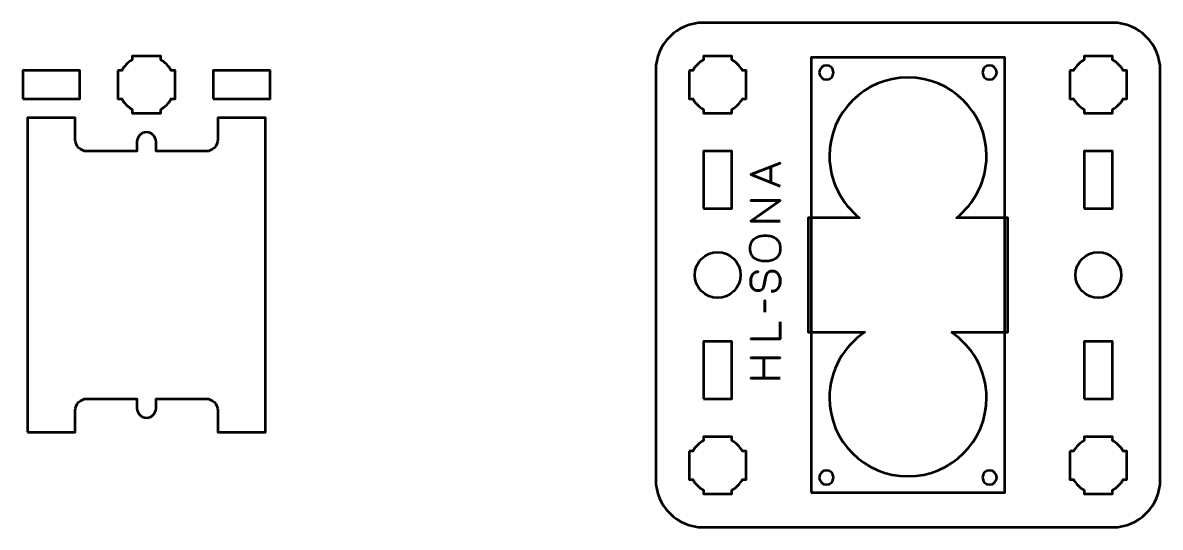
# Model space of a CAD drawing. Header units: centimetres. Extents: x -33.1 to -7.8, y -17.5 to -7.6.
# Drawn here: x -19.8 to -7.85, y -17.5 to -12.2 of the extents above; entities that cross this region are included whole.
import ezdxf

# ---------------------------------------------------------------- set-up
doc = ezdxf.new("R2010")
doc.units = ezdxf.units.CM
doc.header["$MEASUREMENT"] = 0
doc.layers.add('Layer 1', color=7, linetype='Continuous')

msp = doc.modelspace()

# ---------------------------------------------------------------- linework, layer by layer
at = {"layer": 'Layer 1', "lineweight": 53}
for points in [[(-12.65, -14.15), (-12.35, -14.15), (-12.35, -13.55), (-12.65, -13.55), (-12.65, -14.15)], [(-8.65, -14.15), (-8.35, -14.15), (-8.35, -13.55), (-8.65, -13.55), (-8.65, -14.15)], [(-12.65, -16.15), (-12.35, -16.15), (-12.35, -15.55), (-12.65, -15.55), (-12.65, -16.15)], [(-8.65, -16.15), (-8.35, -16.15), (-8.35, -15.55), (-8.65, -15.55), (-8.65, -16.15)]]:
    msp.add_lwpolyline(points, close=True, dxfattribs=at)
for centre in [(-12.5, -14.85), (-8.5, -14.85)]:
    msp.add_ellipse(centre, major_axis=(0, 0.24), ratio=1, dxfattribs=at)
for points, knots in [([(-13.15, -17), (-13.15, -17), (-13.15, -12.7), (-13.15, -12.7), (-13.15, -12.7), (-13.15, -12.42391), (-12.92609, -12.2), (-12.65, -12.2), (-12.65, -12.2), (-12.65, -12.2), (-8.35, -12.2), (-8.35, -12.2), (-8.35, -12.2), (-8.07391, -12.2), (-7.85, -12.42391), (-7.85, -12.7), (-7.85, -12.7), (-7.85, -12.7), (-7.85, -17), (-7.85, -17), (-7.85, -17), (-7.85, -17.27609), (-8.07391, -17.5), (-8.35, -17.5), (-8.35, -17.5), (-8.35, -17.5), (-12.65, -17.5), (-12.65, -17.5), (-12.65, -17.5), (-12.92609, -17.5), (-13.15, -17.27609), (-13.15, -17)], [0, 0, 0, 0, 0.125, 0.125, 0.125, 0.125, 0.25, 0.25, 0.25, 0.25, 0.375, 0.375, 0.375, 0.375, 0.5, 0.5, 0.5, 0.5, 0.625, 0.625, 0.625, 0.625, 0.75, 0.75, 0.75, 0.75, 0.875, 0.875, 0.875, 0.875, 1, 1, 1, 1]), ([(-18.8, -12.7), (-18.8, -12.7), (-18.75985, -12.7), (-18.75985, -12.7), (-18.75985, -12.7), (-18.7335, -12.65447), (-18.69553, -12.6165), (-18.65, -12.59015), (-18.65, -12.59015), (-18.65, -12.59015), (-18.65, -12.55), (-18.65, -12.55), (-18.65, -12.55), (-18.65, -12.55), (-18.5, -12.55), (-18.5, -12.55), (-18.5, -12.55), (-18.5, -12.55), (-18.35, -12.55), (-18.35, -12.55), (-18.35, -12.55), (-18.35, -12.55), (-18.35, -12.59015), (-18.35, -12.59015), (-18.35, -12.59015), (-18.30447, -12.6165), (-18.2665, -12.65447), (-18.24015, -12.7), (-18.24015, -12.7), (-18.24015, -12.7), (-18.2, -12.7), (-18.2, -12.7), (-18.2, -12.7), (-18.2, -12.7), (-18.2, -12.85), (-18.2, -12.85), (-18.2, -12.85), (-18.2, -12.85), (-18.2, -13), (-18.2, -13), (-18.2, -13), (-18.2, -13), (-18.24015, -13), (-18.24015, -13), (-18.24015, -13), (-18.2665, -13.04553), (-18.30447, -13.0835), (-18.35, -13.10985), (-18.35, -13.10985), (-18.35, -13.10985), (-18.35, -13.15), (-18.35, -13.15), (-18.35, -13.15), (-18.35, -13.15), (-18.5, -13.15), (-18.5, -13.15), (-18.5, -13.15), (-18.5, -13.15), (-18.65, -13.15), (-18.65, -13.15), (-18.65, -13.15), (-18.65, -13.15), (-18.65, -13.10985), (-18.65, -13.10985), (-18.65, -13.10985), (-18.69553, -13.0835), (-18.7335, -13.04553), (-18.75985, -13), (-18.75985, -13), (-18.75985, -13), (-18.8, -13), (-18.8, -13), (-18.8, -13), (-18.8, -13), (-18.8, -12.85), (-18.8, -12.85), (-18.8, -12.85), (-18.8, -12.85), (-18.8, -12.7), (-18.8, -12.7)], [0, 0, 0, 0, 0.05, 0.05, 0.05, 0.05, 0.1, 0.1, 0.1, 0.1, 0.15, 0.15, 0.15, 0.15, 0.2, 0.2, 0.2, 0.2, 0.25, 0.25, 0.25, 0.25, 0.3, 0.3, 0.3, 0.3, 0.35, 0.35, 0.35, 0.35, 0.4, 0.4, 0.4, 0.4, 0.45, 0.45, 0.45, 0.45, 0.5, 0.5, 0.5, 0.5, 0.55, 0.55, 0.55, 0.55, 0.6, 0.6, 0.6, 0.6, 0.65, 0.65, 0.65, 0.65, 0.7, 0.7, 0.7, 0.7, 0.75, 0.75, 0.75, 0.75, 0.8, 0.8, 0.8, 0.8, 0.85, 0.85, 0.85, 0.85, 0.9, 0.9, 0.9, 0.9, 0.95, 0.95, 0.95, 0.95, 1, 1, 1, 1]), ([(-12.8, -12.7), (-12.8, -12.7), (-12.75985, -12.7), (-12.75985, -12.7), (-12.75985, -12.7), (-12.7335, -12.65447), (-12.69553, -12.6165), (-12.65, -12.59015), (-12.65, -12.59015), (-12.65, -12.59015), (-12.65, -12.55), (-12.65, -12.55), (-12.65, -12.55), (-12.65, -12.55), (-12.5, -12.55), (-12.5, -12.55), (-12.5, -12.55), (-12.5, -12.55), (-12.35, -12.55), (-12.35, -12.55), (-12.35, -12.55), (-12.35, -12.55), (-12.35, -12.59015), (-12.35, -12.59015), (-12.35, -12.59015), (-12.30447, -12.6165), (-12.2665, -12.65447), (-12.24015, -12.7), (-12.24015, -12.7), (-12.24015, -12.7), (-12.2, -12.7), (-12.2, -12.7), (-12.2, -12.7), (-12.2, -12.7), (-12.2, -12.85), (-12.2, -12.85), (-12.2, -12.85), (-12.2, -12.85), (-12.2, -13), (-12.2, -13), (-12.2, -13), (-12.2, -13), (-12.24015, -13), (-12.24015, -13), (-12.24015, -13), (-12.2665, -13.04553), (-12.30447, -13.0835), (-12.35, -13.10985), (-12.35, -13.10985), (-12.35, -13.10985), (-12.35, -13.15), (-12.35, -13.15), (-12.35, -13.15), (-12.35, -13.15), (-12.5, -13.15), (-12.5, -13.15), (-12.5, -13.15), (-12.5, -13.15), (-12.65, -13.15), (-12.65, -13.15), (-12.65, -13.15), (-12.65, -13.15), (-12.65, -13.10985), (-12.65, -13.10985), (-12.65, -13.10985), (-12.69553, -13.0835), (-12.7335, -13.04553), (-12.75985, -13), (-12.75985, -13), (-12.75985, -13), (-12.8, -13), (-12.8, -13), (-12.8, -13), (-12.8, -13), (-12.8, -12.85), (-12.8, -12.85), (-12.8, -12.85), (-12.8, -12.85), (-12.8, -12.7), (-12.8, -12.7)], [0, 0, 0, 0, 0.05, 0.05, 0.05, 0.05, 0.1, 0.1, 0.1, 0.1, 0.15, 0.15, 0.15, 0.15, 0.2, 0.2, 0.2, 0.2, 0.25, 0.25, 0.25, 0.25, 0.3, 0.3, 0.3, 0.3, 0.35, 0.35, 0.35, 0.35, 0.4, 0.4, 0.4, 0.4, 0.45, 0.45, 0.45, 0.45, 0.5, 0.5, 0.5, 0.5, 0.55, 0.55, 0.55, 0.55, 0.6, 0.6, 0.6, 0.6, 0.65, 0.65, 0.65, 0.65, 0.7, 0.7, 0.7, 0.7, 0.75, 0.75, 0.75, 0.75, 0.8, 0.8, 0.8, 0.8, 0.85, 0.85, 0.85, 0.85, 0.9, 0.9, 0.9, 0.9, 0.95, 0.95, 0.95, 0.95, 1, 1, 1, 1]), ([(-11.43225, -12.72275), (-11.43225, -12.68133), (-11.39867, -12.64775), (-11.35725, -12.64775), (-11.35725, -12.64775), (-11.31583, -12.64775), (-11.28225, -12.68133), (-11.28225, -12.72275), (-11.28225, -12.72275), (-11.28225, -12.76417), (-11.31583, -12.79775), (-11.35725, -12.79775), (-11.35725, -12.79775), (-11.39867, -12.79775), (-11.43225, -12.76417), (-11.43225, -12.72275)], [0, 0, 0, 0, 0.25, 0.25, 0.25, 0.25, 0.5, 0.5, 0.5, 0.5, 0.75, 0.75, 0.75, 0.75, 1, 1, 1, 1]), ([(-9.71775, -12.72275), (-9.71775, -12.68133), (-9.68417, -12.64775), (-9.64275, -12.64775), (-9.64275, -12.64775), (-9.60133, -12.64775), (-9.56775, -12.68133), (-9.56775, -12.72275), (-9.56775, -12.72275), (-9.56775, -12.76417), (-9.60133, -12.79775), (-9.64275, -12.79775), (-9.64275, -12.79775), (-9.68417, -12.79775), (-9.71775, -12.76417), (-9.71775, -12.72275)], [0, 0, 0, 0, 0.25, 0.25, 0.25, 0.25, 0.5, 0.5, 0.5, 0.5, 0.75, 0.75, 0.75, 0.75, 1, 1, 1, 1]), ([(-8.8, -12.7), (-8.8, -12.7), (-8.75985, -12.7), (-8.75985, -12.7), (-8.75985, -12.7), (-8.7335, -12.65447), (-8.69553, -12.6165), (-8.65, -12.59015), (-8.65, -12.59015), (-8.65, -12.59015), (-8.65, -12.55), (-8.65, -12.55), (-8.65, -12.55), (-8.65, -12.55), (-8.5, -12.55), (-8.5, -12.55), (-8.5, -12.55), (-8.5, -12.55), (-8.35, -12.55), (-8.35, -12.55), (-8.35, -12.55), (-8.35, -12.55), (-8.35, -12.59015), (-8.35, -12.59015), (-8.35, -12.59015), (-8.30447, -12.6165), (-8.2665, -12.65447), (-8.24015, -12.7), (-8.24015, -12.7), (-8.24015, -12.7), (-8.2, -12.7), (-8.2, -12.7), (-8.2, -12.7), (-8.2, -12.7), (-8.2, -12.85), (-8.2, -12.85), (-8.2, -12.85), (-8.2, -12.85), (-8.2, -13), (-8.2, -13), (-8.2, -13), (-8.2, -13), (-8.24015, -13), (-8.24015, -13), (-8.24015, -13), (-8.2665, -13.04553), (-8.30447, -13.0835), (-8.35, -13.10985), (-8.35, -13.10985), (-8.35, -13.10985), (-8.35, -13.15), (-8.35, -13.15), (-8.35, -13.15), (-8.35, -13.15), (-8.5, -13.15), (-8.5, -13.15), (-8.5, -13.15), (-8.5, -13.15), (-8.65, -13.15), (-8.65, -13.15), (-8.65, -13.15), (-8.65, -13.15), (-8.65, -13.10985), (-8.65, -13.10985), (-8.65, -13.10985), (-8.69553, -13.0835), (-8.7335, -13.04553), (-8.75985, -13), (-8.75985, -13), (-8.75985, -13), (-8.8, -13), (-8.8, -13), (-8.8, -13), (-8.8, -13), (-8.8, -12.85), (-8.8, -12.85), (-8.8, -12.85), (-8.8, -12.85), (-8.8, -12.7), (-8.8, -12.7)], [0, 0, 0, 0, 0.05, 0.05, 0.05, 0.05, 0.1, 0.1, 0.1, 0.1, 0.15, 0.15, 0.15, 0.15, 0.2, 0.2, 0.2, 0.2, 0.25, 0.25, 0.25, 0.25, 0.3, 0.3, 0.3, 0.3, 0.35, 0.35, 0.35, 0.35, 0.4, 0.4, 0.4, 0.4, 0.45, 0.45, 0.45, 0.45, 0.5, 0.5, 0.5, 0.5, 0.55, 0.55, 0.55, 0.55, 0.6, 0.6, 0.6, 0.6, 0.65, 0.65, 0.65, 0.65, 0.7, 0.7, 0.7, 0.7, 0.75, 0.75, 0.75, 0.75, 0.8, 0.8, 0.8, 0.8, 0.85, 0.85, 0.85, 0.85, 0.9, 0.9, 0.9, 0.9, 0.95, 0.95, 0.95, 0.95, 1, 1, 1, 1]), ([(-19.8, -13), (-19.8, -13), (-19.8, -12.7), (-19.8, -12.7), (-19.8, -12.7), (-19.8, -12.7), (-19.2, -12.7), (-19.2, -12.7), (-19.2, -12.7), (-19.2, -12.7), (-19.2, -13), (-19.2, -13), (-19.2, -13), (-19.2, -13), (-19.8, -13), (-19.8, -13)], [0, 0, 0, 0, 0.25, 0.25, 0.25, 0.25, 0.5, 0.5, 0.5, 0.5, 0.75, 0.75, 0.75, 0.75, 1, 1, 1, 1]), ([(-17.8, -13), (-17.8, -13), (-17.8, -12.7), (-17.8, -12.7), (-17.8, -12.7), (-17.8, -12.7), (-17.2, -12.7), (-17.2, -12.7), (-17.2, -12.7), (-17.2, -12.7), (-17.2, -13), (-17.2, -13), (-17.2, -13), (-17.2, -13), (-17.8, -13), (-17.8, -13)], [0, 0, 0, 0, 0.25, 0.25, 0.25, 0.25, 0.5, 0.5, 0.5, 0.5, 0.75, 0.75, 0.75, 0.75, 1, 1, 1, 1]), ([(-10.04774, -15.45), (-9.82327, -15.59745), (-9.675, -15.85142), (-9.675, -16.14), (-9.675, -16.14), (-9.675, -16.59557), (-10.04443, -16.965), (-10.5, -16.965), (-10.5, -16.965), (-10.95557, -16.965), (-11.325, -16.59557), (-11.325, -16.14), (-11.325, -16.14), (-11.325, -15.85142), (-11.17673, -15.59745), (-10.95226, -15.45), (-10.95226, -15.45), (-10.95226, -15.45), (-11.55, -15.45), (-11.55, -15.45), (-11.55, -15.45), (-11.55, -15.45), (-11.55, -14.25), (-11.55, -14.25), (-11.55, -14.25), (-11.55, -14.25), (-11.00803, -14.25), (-11.00803, -14.25), (-11.00803, -14.25), (-11.20096, -14.09898), (-11.325, -13.86395), (-11.325, -13.6), (-11.325, -13.6), (-11.325, -13.14444), (-10.95556, -12.775), (-10.5, -12.775), (-10.5, -12.775), (-10.04444, -12.775), (-9.675, -13.14444), (-9.675, -13.6), (-9.675, -13.6), (-9.675, -13.86395), (-9.79904, -14.09898), (-9.99197, -14.25), (-9.99197, -14.25), (-9.99197, -14.25), (-9.45, -14.25), (-9.45, -14.25), (-9.45, -14.25), (-9.45, -14.25), (-9.45, -15.45), (-9.45, -15.45), (-9.45, -15.45), (-9.45, -15.45), (-10.04774, -15.45), (-10.04774, -15.45)], [0, 0, 0, 0, 0.07142857, 0.07142857, 0.07142857, 0.07142857, 0.14285714, 0.14285714, 0.14285714, 0.14285714, 0.21428571, 0.21428571, 0.21428571, 0.21428571, 0.28571429, 0.28571429, 0.28571429, 0.28571429, 0.35714286, 0.35714286, 0.35714286, 0.35714286, 0.42857143, 0.42857143, 0.42857143, 0.42857143, 0.5, 0.5, 0.5, 0.5, 0.57142857, 0.57142857, 0.57142857, 0.57142857, 0.64285714, 0.64285714, 0.64285714, 0.64285714, 0.71428571, 0.71428571, 0.71428571, 0.71428571, 0.78571429, 0.78571429, 0.78571429, 0.78571429, 0.85714286, 0.85714286, 0.85714286, 0.85714286, 0.92857143, 0.92857143, 0.92857143, 0.92857143, 1, 1, 1, 1]), ([(-19.75, -16.5), (-19.75, -16.5), (-19.75, -13.2), (-19.75, -13.2), (-19.75, -13.2), (-19.75, -13.2), (-19.25, -13.2), (-19.25, -13.2), (-19.25, -13.2), (-19.25, -13.2), (-19.25, -13.425), (-19.25, -13.425), (-19.25, -13.425), (-19.25, -13.49402), (-19.19402, -13.55), (-19.125, -13.55), (-19.125, -13.55), (-19.125, -13.55), (-18.6, -13.55), (-18.6, -13.55), (-18.6, -13.55), (-18.6, -13.55), (-18.6, -13.45), (-18.6, -13.45), (-18.6, -13.45), (-18.6, -13.39478), (-18.55522, -13.35), (-18.5, -13.35), (-18.5, -13.35), (-18.44478, -13.35), (-18.4, -13.39478), (-18.4, -13.45), (-18.4, -13.45), (-18.4, -13.45), (-18.4, -13.55), (-18.4, -13.55), (-18.4, -13.55), (-18.4, -13.55), (-17.875, -13.55), (-17.875, -13.55), (-17.875, -13.55), (-17.80598, -13.55), (-17.75, -13.49402), (-17.75, -13.425), (-17.75, -13.425), (-17.75, -13.425), (-17.75, -13.2), (-17.75, -13.2), (-17.75, -13.2), (-17.75, -13.2), (-17.25, -13.2), (-17.25, -13.2), (-17.25, -13.2), (-17.25, -13.2), (-17.25, -16.5), (-17.25, -16.5), (-17.25, -16.5), (-17.25, -16.5), (-17.75, -16.5), (-17.75, -16.5), (-17.75, -16.5), (-17.75, -16.5), (-17.75, -16.275), (-17.75, -16.275), (-17.75, -16.275), (-17.75, -16.20598), (-17.80598, -16.15), (-17.875, -16.15), (-17.875, -16.15), (-17.875, -16.15), (-18.4, -16.15), (-18.4, -16.15), (-18.4, -16.15), (-18.4, -16.15), (-18.4, -16.25), (-18.4, -16.25), (-18.4, -16.25), (-18.4, -16.30522), (-18.44478, -16.35), (-18.5, -16.35), (-18.5, -16.35), (-18.55522, -16.35), (-18.6, -16.30522), (-18.6, -16.25), (-18.6, -16.25), (-18.6, -16.25), (-18.6, -16.15), (-18.6, -16.15), (-18.6, -16.15), (-18.6, -16.15), (-19.125, -16.15), (-19.125, -16.15), (-19.125, -16.15), (-19.19402, -16.15), (-19.25, -16.20598), (-19.25, -16.275), (-19.25, -16.275), (-19.25, -16.275), (-19.25, -16.5), (-19.25, -16.5), (-19.25, -16.5), (-19.25, -16.5), (-19.75, -16.5), (-19.75, -16.5)], [0, 0, 0, 0, 0.03846154, 0.03846154, 0.03846154, 0.03846154, 0.07692308, 0.07692308, 0.07692308, 0.07692308, 0.11538462, 0.11538462, 0.11538462, 0.11538462, 0.15384615, 0.15384615, 0.15384615, 0.15384615, 0.19230769, 0.19230769, 0.19230769, 0.19230769, 0.23076923, 0.23076923, 0.23076923, 0.23076923, 0.26923077, 0.26923077, 0.26923077, 0.26923077, 0.30769231, 0.30769231, 0.30769231, 0.30769231, 0.34615385, 0.34615385, 0.34615385, 0.34615385, 0.38461538, 0.38461538, 0.38461538, 0.38461538, 0.42307692, 0.42307692, 0.42307692, 0.42307692, 0.46153846, 0.46153846, 0.46153846, 0.46153846, 0.5, 0.5, 0.5, 0.5, 0.53846154, 0.53846154, 0.53846154, 0.53846154, 0.57692308, 0.57692308, 0.57692308, 0.57692308, 0.61538462, 0.61538462, 0.61538462, 0.61538462, 0.65384615, 0.65384615, 0.65384615, 0.65384615, 0.69230769, 0.69230769, 0.69230769, 0.69230769, 0.73076923, 0.73076923, 0.73076923, 0.73076923, 0.76923077, 0.76923077, 0.76923077, 0.76923077, 0.80769231, 0.80769231, 0.80769231, 0.80769231, 0.84615385, 0.84615385, 0.84615385, 0.84615385, 0.88461538, 0.88461538, 0.88461538, 0.88461538, 0.92307692, 0.92307692, 0.92307692, 0.92307692, 0.96153846, 0.96153846, 0.96153846, 0.96153846, 1, 1, 1, 1]), ([(-12.8, -16.7), (-12.8, -16.7), (-12.75985, -16.7), (-12.75985, -16.7), (-12.75985, -16.7), (-12.7335, -16.65447), (-12.69553, -16.6165), (-12.65, -16.59015), (-12.65, -16.59015), (-12.65, -16.59015), (-12.65, -16.55), (-12.65, -16.55), (-12.65, -16.55), (-12.65, -16.55), (-12.5, -16.55), (-12.5, -16.55), (-12.5, -16.55), (-12.5, -16.55), (-12.35, -16.55), (-12.35, -16.55), (-12.35, -16.55), (-12.35, -16.55), (-12.35, -16.59015), (-12.35, -16.59015), (-12.35, -16.59015), (-12.30447, -16.6165), (-12.2665, -16.65447), (-12.24015, -16.7), (-12.24015, -16.7), (-12.24015, -16.7), (-12.2, -16.7), (-12.2, -16.7), (-12.2, -16.7), (-12.2, -16.7), (-12.2, -16.85), (-12.2, -16.85), (-12.2, -16.85), (-12.2, -16.85), (-12.2, -17), (-12.2, -17), (-12.2, -17), (-12.2, -17), (-12.24015, -17), (-12.24015, -17), (-12.24015, -17), (-12.2665, -17.04553), (-12.30447, -17.0835), (-12.35, -17.10985), (-12.35, -17.10985), (-12.35, -17.10985), (-12.35, -17.15), (-12.35, -17.15), (-12.35, -17.15), (-12.35, -17.15), (-12.5, -17.15), (-12.5, -17.15), (-12.5, -17.15), (-12.5, -17.15), (-12.65, -17.15), (-12.65, -17.15), (-12.65, -17.15), (-12.65, -17.15), (-12.65, -17.10985), (-12.65, -17.10985), (-12.65, -17.10985), (-12.69553, -17.0835), (-12.7335, -17.04553), (-12.75985, -17), (-12.75985, -17), (-12.75985, -17), (-12.8, -17), (-12.8, -17), (-12.8, -17), (-12.8, -17), (-12.8, -16.85), (-12.8, -16.85), (-12.8, -16.85), (-12.8, -16.85), (-12.8, -16.7), (-12.8, -16.7)], [0, 0, 0, 0, 0.05, 0.05, 0.05, 0.05, 0.1, 0.1, 0.1, 0.1, 0.15, 0.15, 0.15, 0.15, 0.2, 0.2, 0.2, 0.2, 0.25, 0.25, 0.25, 0.25, 0.3, 0.3, 0.3, 0.3, 0.35, 0.35, 0.35, 0.35, 0.4, 0.4, 0.4, 0.4, 0.45, 0.45, 0.45, 0.45, 0.5, 0.5, 0.5, 0.5, 0.55, 0.55, 0.55, 0.55, 0.6, 0.6, 0.6, 0.6, 0.65, 0.65, 0.65, 0.65, 0.7, 0.7, 0.7, 0.7, 0.75, 0.75, 0.75, 0.75, 0.8, 0.8, 0.8, 0.8, 0.85, 0.85, 0.85, 0.85, 0.9, 0.9, 0.9, 0.9, 0.95, 0.95, 0.95, 0.95, 1, 1, 1, 1]), ([(-8.8, -16.7), (-8.8, -16.7), (-8.75985, -16.7), (-8.75985, -16.7), (-8.75985, -16.7), (-8.7335, -16.65447), (-8.69553, -16.6165), (-8.65, -16.59015), (-8.65, -16.59015), (-8.65, -16.59015), (-8.65, -16.55), (-8.65, -16.55), (-8.65, -16.55), (-8.65, -16.55), (-8.5, -16.55), (-8.5, -16.55), (-8.5, -16.55), (-8.5, -16.55), (-8.35, -16.55), (-8.35, -16.55), (-8.35, -16.55), (-8.35, -16.55), (-8.35, -16.59015), (-8.35, -16.59015), (-8.35, -16.59015), (-8.30447, -16.6165), (-8.2665, -16.65447), (-8.24015, -16.7), (-8.24015, -16.7), (-8.24015, -16.7), (-8.2, -16.7), (-8.2, -16.7), (-8.2, -16.7), (-8.2, -16.7), (-8.2, -16.85), (-8.2, -16.85), (-8.2, -16.85), (-8.2, -16.85), (-8.2, -17), (-8.2, -17), (-8.2, -17), (-8.2, -17), (-8.24015, -17), (-8.24015, -17), (-8.24015, -17), (-8.2665, -17.04553), (-8.30447, -17.0835), (-8.35, -17.10985), (-8.35, -17.10985), (-8.35, -17.10985), (-8.35, -17.15), (-8.35, -17.15), (-8.35, -17.15), (-8.35, -17.15), (-8.5, -17.15), (-8.5, -17.15), (-8.5, -17.15), (-8.5, -17.15), (-8.65, -17.15), (-8.65, -17.15), (-8.65, -17.15), (-8.65, -17.15), (-8.65, -17.10985), (-8.65, -17.10985), (-8.65, -17.10985), (-8.69553, -17.0835), (-8.7335, -17.04553), (-8.75985, -17), (-8.75985, -17), (-8.75985, -17), (-8.8, -17), (-8.8, -17), (-8.8, -17), (-8.8, -17), (-8.8, -16.85), (-8.8, -16.85), (-8.8, -16.85), (-8.8, -16.85), (-8.8, -16.7), (-8.8, -16.7)], [0, 0, 0, 0, 0.05, 0.05, 0.05, 0.05, 0.1, 0.1, 0.1, 0.1, 0.15, 0.15, 0.15, 0.15, 0.2, 0.2, 0.2, 0.2, 0.25, 0.25, 0.25, 0.25, 0.3, 0.3, 0.3, 0.3, 0.35, 0.35, 0.35, 0.35, 0.4, 0.4, 0.4, 0.4, 0.45, 0.45, 0.45, 0.45, 0.5, 0.5, 0.5, 0.5, 0.55, 0.55, 0.55, 0.55, 0.6, 0.6, 0.6, 0.6, 0.65, 0.65, 0.65, 0.65, 0.7, 0.7, 0.7, 0.7, 0.75, 0.75, 0.75, 0.75, 0.8, 0.8, 0.8, 0.8, 0.85, 0.85, 0.85, 0.85, 0.9, 0.9, 0.9, 0.9, 0.95, 0.95, 0.95, 0.95, 1, 1, 1, 1]), ([(-11.43225, -16.97725), (-11.43225, -16.93583), (-11.39867, -16.90225), (-11.35725, -16.90225), (-11.35725, -16.90225), (-11.31583, -16.90225), (-11.28225, -16.93583), (-11.28225, -16.97725), (-11.28225, -16.97725), (-11.28225, -17.01867), (-11.31583, -17.05225), (-11.35725, -17.05225), (-11.35725, -17.05225), (-11.39867, -17.05225), (-11.43225, -17.01867), (-11.43225, -16.97725)], [0, 0, 0, 0, 0.25, 0.25, 0.25, 0.25, 0.5, 0.5, 0.5, 0.5, 0.75, 0.75, 0.75, 0.75, 1, 1, 1, 1]), ([(-9.71775, -16.97725), (-9.71775, -16.93583), (-9.68417, -16.90225), (-9.64275, -16.90225), (-9.64275, -16.90225), (-9.60133, -16.90225), (-9.56775, -16.93583), (-9.56775, -16.97725), (-9.56775, -16.97725), (-9.56775, -17.01867), (-9.60133, -17.05225), (-9.64275, -17.05225), (-9.64275, -17.05225), (-9.68417, -17.05225), (-9.71775, -17.01867), (-9.71775, -16.97725)], [0, 0, 0, 0, 0.25, 0.25, 0.25, 0.25, 0.5, 0.5, 0.5, 0.5, 0.75, 0.75, 0.75, 0.75, 1, 1, 1, 1])]:
    msp.add_open_spline(points, degree=3, knots=knots, dxfattribs=at)
at = {"layer": 'Layer 1', "color": 5, "lineweight": 53}
for points, knots in [([(-11.516, -17.136), (-11.516, -17.136), (-11.516, -12.564), (-11.516, -12.564), (-11.516, -12.564), (-11.516, -12.564), (-9.484, -12.564), (-9.484, -12.564), (-9.484, -12.564), (-9.484, -12.564), (-9.484, -17.136), (-9.484, -17.136), (-9.484, -17.136), (-9.484, -17.136), (-11.516, -17.136), (-11.516, -17.136)], [0, 0, 0, 0, 0.25, 0.25, 0.25, 0.25, 0.5, 0.5, 0.5, 0.5, 0.75, 0.75, 0.75, 0.75, 1, 1, 1, 1]), ([(-11.84464, -13.91614), (-11.84464, -13.91614), (-12.14986, -13.79507), (-12.14986, -13.79507), (-12.14986, -13.79507), (-12.14986, -13.79507), (-11.84464, -13.67357), (-11.84464, -13.67357), (-11.84464, -13.67357), (-11.84464, -13.67357), (-12.14986, -13.79507), (-12.14986, -13.79507), (-12.14986, -13.79507), (-12.14986, -13.79507), (-11.84464, -13.91614), (-11.84464, -13.91614)], [0, 0, 0, 0, 0.25, 0.25, 0.25, 0.25, 0.5, 0.5, 0.5, 0.5, 0.75, 0.75, 0.75, 0.75, 1, 1, 1, 1]), ([(-11.94074, -13.87804), (-11.94074, -13.87804), (-11.94074, -13.7121), (-11.94074, -13.7121), (-11.94074, -13.7121), (-11.94074, -13.7121), (-11.94074, -13.87804), (-11.94074, -13.87804)], [0, 0, 0, 0, 0.5, 0.5, 0.5, 0.5, 1, 1, 1, 1]), ([(-11.84464, -14.28571), (-11.84464, -14.28571), (-12.14986, -14.28571), (-12.14986, -14.28571), (-12.14986, -14.28571), (-12.14986, -14.28571), (-11.84464, -14.06812), (-11.84464, -14.06812), (-11.84464, -14.06812), (-11.84464, -14.06812), (-12.14986, -14.06812), (-12.14986, -14.06812), (-12.14986, -14.06812), (-12.14986, -14.06812), (-11.84464, -14.06812), (-11.84464, -14.06812), (-11.84464, -14.06812), (-11.84464, -14.06812), (-12.14986, -14.28571), (-12.14986, -14.28571), (-12.14986, -14.28571), (-12.14986, -14.28571), (-11.84464, -14.28571), (-11.84464, -14.28571)], [0, 0, 0, 0, 0.16666667, 0.16666667, 0.16666667, 0.16666667, 0.33333333, 0.33333333, 0.33333333, 0.33333333, 0.5, 0.5, 0.5, 0.5, 0.66666667, 0.66666667, 0.66666667, 0.66666667, 0.83333333, 0.83333333, 0.83333333, 0.83333333, 1, 1, 1, 1]), ([(-11.8421, -14.57061), (-11.84203, -14.55572), (-11.84379, -14.54161), (-11.84725, -14.52814), (-11.84725, -14.52814), (-11.85078, -14.51473), (-11.85628, -14.50246), (-11.8639, -14.49124), (-11.8639, -14.49124), (-11.87145, -14.48002), (-11.8814, -14.47028), (-11.89368, -14.46203), (-11.89368, -14.46203), (-11.90595, -14.45377), (-11.92084, -14.44742), (-11.93834, -14.44291), (-11.93834, -14.44291), (-11.95583, -14.43832), (-11.97623, -14.43606), (-11.99958, -14.43599), (-11.99958, -14.43599), (-12.02293, -14.43606), (-12.04332, -14.43832), (-12.06089, -14.44291), (-12.06089, -14.44291), (-12.07846, -14.44742), (-12.09342, -14.45377), (-12.10576, -14.46203), (-12.10576, -14.46203), (-12.11811, -14.47028), (-12.12813, -14.48002), (-12.13582, -14.49124), (-12.13582, -14.49124), (-12.14351, -14.50246), (-12.14908, -14.51473), (-12.15268, -14.52814), (-12.15268, -14.52814), (-12.15621, -14.54161), (-12.15797, -14.55572), (-12.1579, -14.57061), (-12.1579, -14.57061), (-12.15797, -14.5855), (-12.15621, -14.59961), (-12.15268, -14.61309), (-12.15268, -14.61309), (-12.14908, -14.62649), (-12.14351, -14.63877), (-12.13582, -14.64999), (-12.13582, -14.64999), (-12.12813, -14.6612), (-12.11811, -14.67094), (-12.10576, -14.6792), (-12.10576, -14.6792), (-12.09342, -14.68745), (-12.07846, -14.6938), (-12.06089, -14.69832), (-12.06089, -14.69832), (-12.04332, -14.7029), (-12.02293, -14.70516), (-11.99958, -14.70523), (-11.99958, -14.70523), (-11.97623, -14.70516), (-11.95583, -14.7029), (-11.93834, -14.69832), (-11.93834, -14.69832), (-11.92084, -14.6938), (-11.90595, -14.68745), (-11.89368, -14.6792), (-11.89368, -14.6792), (-11.8814, -14.67094), (-11.87145, -14.6612), (-11.8639, -14.64999), (-11.8639, -14.64999), (-11.85628, -14.63877), (-11.85078, -14.62649), (-11.84725, -14.61309), (-11.84725, -14.61309), (-11.84379, -14.59961), (-11.84203, -14.5855), (-11.8421, -14.57061)], [0, 0, 0, 0, 0.05, 0.05, 0.05, 0.05, 0.1, 0.1, 0.1, 0.1, 0.15, 0.15, 0.15, 0.15, 0.2, 0.2, 0.2, 0.2, 0.25, 0.25, 0.25, 0.25, 0.3, 0.3, 0.3, 0.3, 0.35, 0.35, 0.35, 0.35, 0.4, 0.4, 0.4, 0.4, 0.45, 0.45, 0.45, 0.45, 0.5, 0.5, 0.5, 0.5, 0.55, 0.55, 0.55, 0.55, 0.6, 0.6, 0.6, 0.6, 0.65, 0.65, 0.65, 0.65, 0.7, 0.7, 0.7, 0.7, 0.75, 0.75, 0.75, 0.75, 0.8, 0.8, 0.8, 0.8, 0.85, 0.85, 0.85, 0.85, 0.9, 0.9, 0.9, 0.9, 0.95, 0.95, 0.95, 0.95, 1, 1, 1, 1]), ([(-11.8421, -14.57061), (-11.84203, -14.55572), (-11.84379, -14.54161), (-11.84725, -14.52814), (-11.84725, -14.52814), (-11.85078, -14.51473), (-11.85628, -14.50246), (-11.8639, -14.49124), (-11.8639, -14.49124), (-11.87145, -14.48002), (-11.8814, -14.47028), (-11.89368, -14.46203), (-11.89368, -14.46203), (-11.90595, -14.45377), (-11.92084, -14.44742), (-11.93834, -14.44291), (-11.93834, -14.44291), (-11.95583, -14.43832), (-11.97623, -14.43606), (-11.99958, -14.43599), (-11.99958, -14.43599), (-12.02293, -14.43606), (-12.04332, -14.43832), (-12.06089, -14.44291), (-12.06089, -14.44291), (-12.07846, -14.44742), (-12.09342, -14.45377), (-12.10576, -14.46203), (-12.10576, -14.46203), (-12.11811, -14.47028), (-12.12813, -14.48002), (-12.13582, -14.49124), (-12.13582, -14.49124), (-12.14351, -14.50246), (-12.14908, -14.51473), (-12.15268, -14.52814), (-12.15268, -14.52814), (-12.15621, -14.54161), (-12.15797, -14.55572), (-12.1579, -14.57061), (-12.1579, -14.57061), (-12.15797, -14.5855), (-12.15621, -14.59961), (-12.15268, -14.61309), (-12.15268, -14.61309), (-12.14908, -14.62649), (-12.14351, -14.63877), (-12.13582, -14.64999), (-12.13582, -14.64999), (-12.12813, -14.6612), (-12.11811, -14.67094), (-12.10576, -14.6792), (-12.10576, -14.6792), (-12.09342, -14.68745), (-12.07846, -14.6938), (-12.06089, -14.69832), (-12.06089, -14.69832), (-12.04332, -14.7029), (-12.02293, -14.70516), (-11.99958, -14.70523), (-11.99958, -14.70523), (-11.97623, -14.70516), (-11.95583, -14.7029), (-11.93834, -14.69832), (-11.93834, -14.69832), (-11.92084, -14.6938), (-11.90595, -14.68745), (-11.89368, -14.6792), (-11.89368, -14.6792), (-11.8814, -14.67094), (-11.87145, -14.6612), (-11.8639, -14.64999), (-11.8639, -14.64999), (-11.85628, -14.63877), (-11.85078, -14.62649), (-11.84725, -14.61309), (-11.84725, -14.61309), (-11.84379, -14.59961), (-11.84203, -14.5855), (-11.8421, -14.57061)], [0, 0, 0, 0, 0.05, 0.05, 0.05, 0.05, 0.1, 0.1, 0.1, 0.1, 0.15, 0.15, 0.15, 0.15, 0.2, 0.2, 0.2, 0.2, 0.25, 0.25, 0.25, 0.25, 0.3, 0.3, 0.3, 0.3, 0.35, 0.35, 0.35, 0.35, 0.4, 0.4, 0.4, 0.4, 0.45, 0.45, 0.45, 0.45, 0.5, 0.5, 0.5, 0.5, 0.55, 0.55, 0.55, 0.55, 0.6, 0.6, 0.6, 0.6, 0.65, 0.65, 0.65, 0.65, 0.7, 0.7, 0.7, 0.7, 0.75, 0.75, 0.75, 0.75, 0.8, 0.8, 0.8, 0.8, 0.85, 0.85, 0.85, 0.85, 0.9, 0.9, 0.9, 0.9, 0.95, 0.95, 0.95, 0.95, 1, 1, 1, 1]), ([(-11.93693, -15.02146), (-11.92006, -15.02132), (-11.9056, -15.01836), (-11.89353, -15.01243), (-11.89353, -15.01243), (-11.88154, -15.00657), (-11.87173, -14.99839), (-11.86411, -14.98809), (-11.86411, -14.98809), (-11.85656, -14.97772), (-11.85099, -14.96579), (-11.84739, -14.95232), (-11.84739, -14.95232), (-11.84386, -14.93891), (-11.8421, -14.92452), (-11.8421, -14.90928), (-11.8421, -14.90928), (-11.84217, -14.8939), (-11.84443, -14.88007), (-11.84873, -14.86772), (-11.84873, -14.86772), (-11.85304, -14.85544), (-11.85882, -14.84493), (-11.86609, -14.83611), (-11.86609, -14.83611), (-11.87336, -14.82736), (-11.88147, -14.82059), (-11.8905, -14.81579), (-11.8905, -14.81579), (-11.89953, -14.81099), (-11.90877, -14.80845), (-11.9183, -14.8081), (-11.9183, -14.8081), (-11.93079, -14.80768), (-11.94222, -14.80951), (-11.95252, -14.81353), (-11.95252, -14.81353), (-11.96282, -14.81756), (-11.97143, -14.82377), (-11.97848, -14.83216), (-11.97848, -14.83216), (-11.98554, -14.84049), (-11.99048, -14.851), (-11.99323, -14.86356), (-11.99323, -14.86356), (-11.99323, -14.86356), (-12.01567, -14.96727), (-12.01567, -14.96727), (-12.01567, -14.96727), (-12.01771, -14.97701), (-12.02117, -14.98541), (-12.02597, -14.99232), (-12.02597, -14.99232), (-12.03083, -14.99924), (-12.03754, -15.0046), (-12.04615, -15.00827), (-12.04615, -15.00827), (-12.05468, -15.01194), (-12.06555, -15.01384), (-12.07874, -15.01384), (-12.07874, -15.01384), (-12.08876, -15.01384), (-12.09821, -15.01179), (-12.1071, -15.00763), (-12.1071, -15.00763), (-12.11599, -15.00354), (-12.12383, -14.99747), (-12.13074, -14.9895), (-12.13074, -14.9895), (-12.13758, -14.98153), (-12.14295, -14.97165), (-12.14683, -14.95994), (-12.14683, -14.95994), (-12.15078, -14.94815), (-12.15275, -14.93468), (-12.15282, -14.91944), (-12.15282, -14.91944), (-12.15282, -14.90413), (-12.15106, -14.89009), (-12.14753, -14.87725), (-12.14753, -14.87725), (-12.144, -14.86448), (-12.13892, -14.8534), (-12.13215, -14.84409), (-12.13215, -14.84409), (-12.12538, -14.83477), (-12.11705, -14.82758), (-12.10732, -14.82264), (-12.10732, -14.82264), (-12.09751, -14.8177), (-12.08629, -14.81537), (-12.07366, -14.81572), (-12.07366, -14.81572), (-12.08629, -14.81537), (-12.09751, -14.8177), (-12.10732, -14.82264), (-12.10732, -14.82264), (-12.11705, -14.82758), (-12.12538, -14.83477), (-12.13215, -14.84409), (-12.13215, -14.84409), (-12.13892, -14.8534), (-12.144, -14.86448), (-12.14753, -14.87725), (-12.14753, -14.87725), (-12.15106, -14.89009), (-12.15282, -14.90413), (-12.15282, -14.91944), (-12.15282, -14.91944), (-12.15275, -14.93468), (-12.15078, -14.94815), (-12.14683, -14.95994), (-12.14683, -14.95994), (-12.14295, -14.97165), (-12.13758, -14.98153), (-12.13074, -14.9895), (-12.13074, -14.9895), (-12.12383, -14.99747), (-12.11599, -15.00354), (-12.1071, -15.00763), (-12.1071, -15.00763), (-12.09821, -15.01179), (-12.08876, -15.01384), (-12.07874, -15.01384), (-12.07874, -15.01384), (-12.06555, -15.01384), (-12.05468, -15.01201), (-12.04622, -15.00848), (-12.04622, -15.00848), (-12.03768, -15.00488), (-12.03105, -14.99959), (-12.02618, -14.99267), (-12.02618, -14.99267), (-12.02138, -14.98576), (-12.01785, -14.97729), (-12.01567, -14.96727), (-12.01567, -14.96727), (-12.01567, -14.96727), (-11.99323, -14.86356), (-11.99323, -14.86356), (-11.99323, -14.86356), (-11.99048, -14.85072), (-11.98554, -14.84013), (-11.97848, -14.83181), (-11.97848, -14.83181), (-11.97143, -14.82341), (-11.96282, -14.81727), (-11.95252, -14.81332), (-11.95252, -14.81332), (-11.94222, -14.80944), (-11.93079, -14.80768), (-11.9183, -14.8081), (-11.9183, -14.8081), (-11.90877, -14.80845), (-11.89953, -14.81099), (-11.8905, -14.81579), (-11.8905, -14.81579), (-11.88147, -14.82059), (-11.87336, -14.82736), (-11.86609, -14.83611), (-11.86609, -14.83611), (-11.85882, -14.84493), (-11.85304, -14.85544), (-11.84873, -14.86772), (-11.84873, -14.86772), (-11.84443, -14.88007), (-11.84217, -14.8939), (-11.8421, -14.90928), (-11.8421, -14.90928), (-11.8421, -14.92452), (-11.84386, -14.93891), (-11.84739, -14.95232), (-11.84739, -14.95232), (-11.85099, -14.96579), (-11.85656, -14.97772), (-11.86411, -14.98809), (-11.86411, -14.98809), (-11.87173, -14.99839), (-11.88154, -15.00657), (-11.89353, -15.01243), (-11.89353, -15.01243), (-11.9056, -15.01836), (-11.92006, -15.02132), (-11.93693, -15.02146)], [0, 0, 0, 0, 0.02173913, 0.02173913, 0.02173913, 0.02173913, 0.04347826, 0.04347826, 0.04347826, 0.04347826, 0.06521739, 0.06521739, 0.06521739, 0.06521739, 0.08695652, 0.08695652, 0.08695652, 0.08695652, 0.10869565, 0.10869565, 0.10869565, 0.10869565, 0.13043478, 0.13043478, 0.13043478, 0.13043478, 0.15217391, 0.15217391, 0.15217391, 0.15217391, 0.17391304, 0.17391304, 0.17391304, 0.17391304, 0.19565217, 0.19565217, 0.19565217, 0.19565217, 0.2173913, 0.2173913, 0.2173913, 0.2173913, 0.23913043, 0.23913043, 0.23913043, 0.23913043, 0.26086957, 0.26086957, 0.26086957, 0.26086957, 0.2826087, 0.2826087, 0.2826087, 0.2826087, 0.30434783, 0.30434783, 0.30434783, 0.30434783, 0.32608696, 0.32608696, 0.32608696, 0.32608696, 0.34782609, 0.34782609, 0.34782609, 0.34782609, 0.36956522, 0.36956522, 0.36956522, 0.36956522, 0.39130435, 0.39130435, 0.39130435, 0.39130435, 0.41304348, 0.41304348, 0.41304348, 0.41304348, 0.43478261, 0.43478261, 0.43478261, 0.43478261, 0.45652174, 0.45652174, 0.45652174, 0.45652174, 0.47826087, 0.47826087, 0.47826087, 0.47826087, 0.5, 0.5, 0.5, 0.5, 0.52173913, 0.52173913, 0.52173913, 0.52173913, 0.54347826, 0.54347826, 0.54347826, 0.54347826, 0.56521739, 0.56521739, 0.56521739, 0.56521739, 0.58695652, 0.58695652, 0.58695652, 0.58695652, 0.60869565, 0.60869565, 0.60869565, 0.60869565, 0.63043478, 0.63043478, 0.63043478, 0.63043478, 0.65217391, 0.65217391, 0.65217391, 0.65217391, 0.67391304, 0.67391304, 0.67391304, 0.67391304, 0.69565217, 0.69565217, 0.69565217, 0.69565217, 0.7173913, 0.7173913, 0.7173913, 0.7173913, 0.73913043, 0.73913043, 0.73913043, 0.73913043, 0.76086957, 0.76086957, 0.76086957, 0.76086957, 0.7826087, 0.7826087, 0.7826087, 0.7826087, 0.80434783, 0.80434783, 0.80434783, 0.80434783, 0.82608696, 0.82608696, 0.82608696, 0.82608696, 0.84782609, 0.84782609, 0.84782609, 0.84782609, 0.86956522, 0.86956522, 0.86956522, 0.86956522, 0.89130435, 0.89130435, 0.89130435, 0.89130435, 0.91304348, 0.91304348, 0.91304348, 0.91304348, 0.93478261, 0.93478261, 0.93478261, 0.93478261, 0.95652174, 0.95652174, 0.95652174, 0.95652174, 0.97826087, 0.97826087, 0.97826087, 0.97826087, 1, 1, 1, 1]), ([(-12.00424, -15.24159), (-12.00424, -15.24159), (-12.00424, -15.1184), (-12.00424, -15.1184), (-12.00424, -15.1184), (-12.00424, -15.1184), (-12.00424, -15.24159), (-12.00424, -15.24159)], [0, 0, 0, 0, 0.5, 0.5, 0.5, 0.5, 1, 1, 1, 1]), ([(-11.84464, -15.34361), (-11.84464, -15.34361), (-11.84464, -15.52183), (-11.84464, -15.52183), (-11.84464, -15.52183), (-11.84464, -15.52183), (-12.14986, -15.52183), (-12.14986, -15.52183), (-12.14986, -15.52183), (-12.14986, -15.52183), (-11.84464, -15.52183), (-11.84464, -15.52183), (-11.84464, -15.52183), (-11.84464, -15.52183), (-11.84464, -15.34361), (-11.84464, -15.34361)], [0, 0, 0, 0, 0.25, 0.25, 0.25, 0.25, 0.5, 0.5, 0.5, 0.5, 0.75, 0.75, 0.75, 0.75, 1, 1, 1, 1]), ([(-11.84464, -15.935), (-11.84464, -15.935), (-12.01355, -15.935), (-12.01355, -15.935), (-12.01355, -15.935), (-12.01355, -15.935), (-12.01355, -15.71953), (-12.01355, -15.71953), (-12.01355, -15.71953), (-12.01355, -15.71953), (-11.84464, -15.71953), (-11.84464, -15.71953), (-11.84464, -15.71953), (-11.84464, -15.71953), (-12.14944, -15.71953), (-12.14944, -15.71953), (-12.14944, -15.71953), (-12.14944, -15.71953), (-12.01355, -15.71953), (-12.01355, -15.71953), (-12.01355, -15.71953), (-12.01355, -15.71953), (-12.01355, -15.935), (-12.01355, -15.935), (-12.01355, -15.935), (-12.01355, -15.935), (-12.14944, -15.935), (-12.14944, -15.935), (-12.14944, -15.935), (-12.14944, -15.935), (-11.84464, -15.935), (-11.84464, -15.935)], [0, 0, 0, 0, 0.125, 0.125, 0.125, 0.125, 0.25, 0.25, 0.25, 0.25, 0.375, 0.375, 0.375, 0.375, 0.5, 0.5, 0.5, 0.5, 0.625, 0.625, 0.625, 0.625, 0.75, 0.75, 0.75, 0.75, 0.875, 0.875, 0.875, 0.875, 1, 1, 1, 1])]:
    msp.add_open_spline(points, degree=3, knots=knots, dxfattribs=at)

doc.saveas('drawing.dxf')
